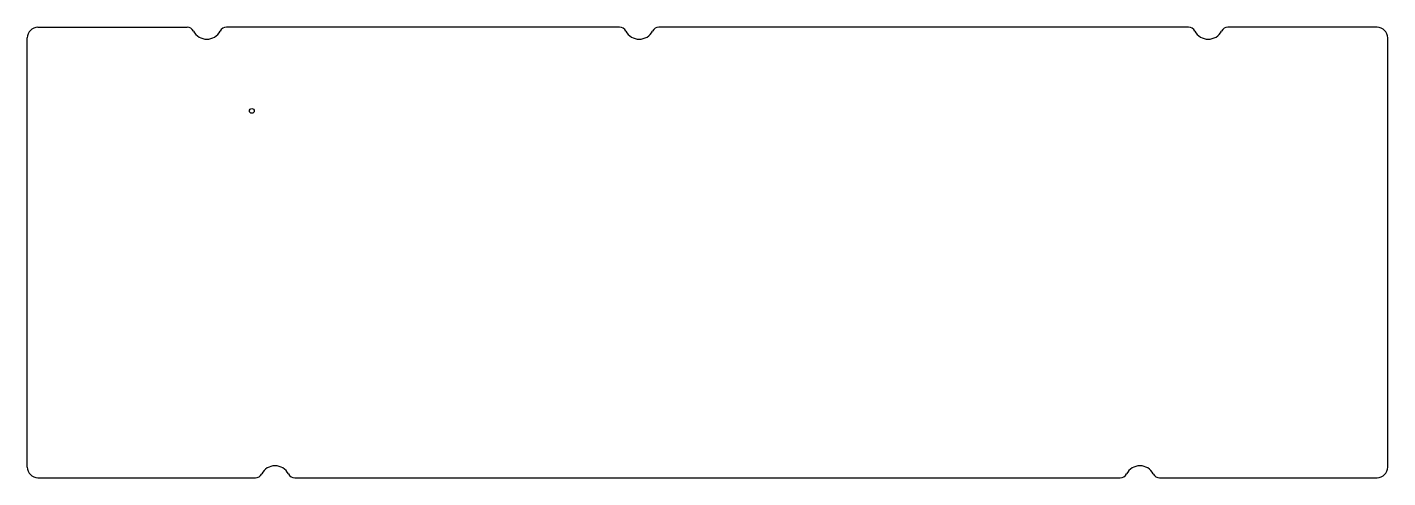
# Model space of a CAD drawing. Header units: millimetres. Extents: x -9 to 276, y -85 to 9.
import ezdxf

# ---------------------------------------------------------------- set-up
doc = ezdxf.new("R2010")
doc.units = ezdxf.units.MM
doc.layers.get('0').update_dxf_attribs({"linetype": 'CONTINUOUS'})

msp = doc.modelspace()

# ---------------------------------------------------------------- linework, layer by layer
for p, q in [((-6.75, 9), (24.45, 9)), ((114.94, 9), (32.7, 9)), ((234, 9), (123.19, 9)), ((273.45, 9), (242.25, 9)), ((-9, -82.95), (-9, 6.75)), ((275.7, -82.95), (275.7, 6.75)), ((-6.75, -85.2), (38.74, -85.2)), ((46.99, -85.2), (219.71, -85.2)), ((227.96, -85.2), (273.45, -85.2))]:
    msp.add_line(p, q)
msp.add_circle((38, -8.5), 0.5)
for centre, radius, start, end in [((-6.75, 6.75), 2.25, 90, 180), ((24.45, 7.5), 1.5, 27.5399, 90), ((32.7, 7.5), 1.5, 90, 152.4601), ((114.94, 7.5), 1.5, 27.5399, 90), ((123.19, 7.5), 1.5, 90, 152.4601), ((234, 7.5), 1.5, 27.5399, 90), ((242.25, 7.5), 1.5, 90, 152.4601), ((273.45, 6.75), 2.25, 0, 90), ((28.58, 9.65), 3.15, 207.5399, 332.4601), ((119.06, 9.65), 3.15, 207.5399, 332.4601), ((238.13, 9.65), 3.15, 207.5399, 332.4601), ((-6.75, -82.95), 2.25, 180, 270), ((38.74, -83.7), 1.5, 270, 332.4601), ((42.86, -85.85), 3.15, 27.5399, 152.4601), ((46.99, -83.7), 1.5, 207.5398, 270), ((219.71, -83.7), 1.5, 270, 332.4601), ((223.84, -85.85), 3.15, 27.5399, 152.4601), ((227.96, -83.7), 1.5, 207.5398, 270), ((273.45, -82.95), 2.25, -90, 0)]:
    msp.add_arc(centre, radius, start, end)

doc.saveas('drawing.dxf')
